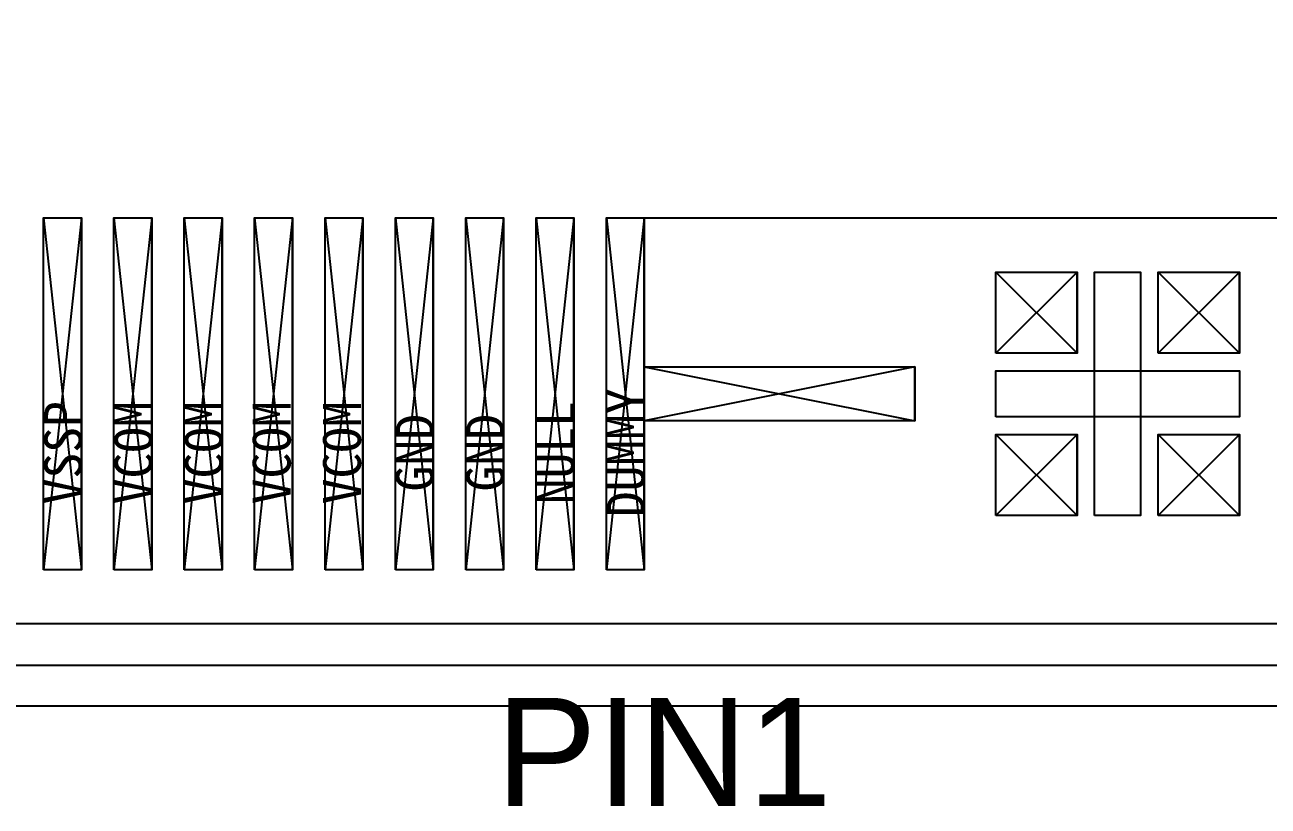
# Model space of a CAD drawing. Header units: millimetres. Extents: x 427 to 2444, y 137 to 817.
# Drawn here: x 1147.797 to 1150.095, y 299.265 to 300.708 of the extents above; entities that cross this region are included whole.
import ezdxf
from ezdxf.enums import TextEntityAlignment as Align

# ---------------------------------------------------------------- set-up
doc = ezdxf.new("R2010")
doc.units = ezdxf.units.MM
for name, color, linetype in [('L240', 60, 'Continuous'), ('L63', 4, 'Continuous'), ('L90', 1, 'Continuous'), ('LCD_FPC', 22, 'Continuous'), ('Text', 7, 'Continuous')]:
    doc.layers.add(name, color=color, linetype=linetype)
doc.styles.add('Panel', font='arial.ttf')
doc.styles.add('txt', font='simhei.ttf')

# ---------------------------------------------------------------- blocks, each defined once
blk = doc.blocks.new('FPC_3D95_NAME_130')
at = {"layer": 'L240', "style": 'txt'}
for s, p in [('DUMMY', (26.553, 0.113)), ('VSSP', (25.513, 0.113)), ('VCOM', (25.643, 0.113)), ('VCOM', (25.773, 0.113)), ('VCOM', (25.8985, 0.113)), ('VCOM', (26.0285, 0.113)), ('NULL', (26.423, 0.113)), ('GND', (26.163, 0.113)), ('GND', (26.293, 0.113))]:
    blk.add_text(s, height=0.07, rotation=90, dxfattribs=at).set_placement(p, align=Align.MIDDLE_CENTER)
blk = doc.blocks.new('FPC_PAD_UNIT')
at = {"color": 5, "linetype": 'Continuous'}
blk.add_lwpolyline([(0.001, 0.551), (0.071, -0.099), (0.071, 0.551), (0.001, -0.099)], dxfattribs=at)
at = {"layer": 'L63', "color": 5}
blk.add_lwpolyline([(0.001, -0.099), (0.001, 0.551), (0.071, 0.551), (0.071, -0.099), (0.001, -0.099)], close=True, dxfattribs=at)
blk = doc.blocks.new('FPC_ALIGN_KEY_MARK')
at = {"color": 5, "linetype": 'Continuous'}
for points in [[(0.4545, 0.475), (0.6045, 0.325), (0.6045, 0.475), (0.4545, 0.325)], [(0.7545, 0.475), (0.9045, 0.325), (0.9045, 0.475), (0.7545, 0.325)], [(0.4545, 0.175), (0.6045, 0.025), (0.6045, 0.175), (0.4545, 0.025)], [(0.7545, 0.175), (0.9045, 0.025), (0.9045, 0.175), (0.7545, 0.025)]]:
    blk.add_lwpolyline(points, dxfattribs=at)
at = {"layer": 'L63', "color": 5}
for points in [[(0.4545, 0.325), (0.4545, 0.475), (0.6045, 0.475), (0.6045, 0.325), (0.4545, 0.325)], [(0.7545, 0.325), (0.7545, 0.475), (0.9045, 0.475), (0.9045, 0.325), (0.7545, 0.325)], [(0.4545, 0.025), (0.4545, 0.175), (0.6045, 0.175), (0.6045, 0.025), (0.4545, 0.025)], [(0.7545, 0.025), (0.7545, 0.175), (0.9045, 0.175), (0.9045, 0.025), (0.7545, 0.025)]]:
    blk.add_lwpolyline(points, close=True, dxfattribs=at)
at = {"layer": 'L63'}
for points in [[(0.637, 0.025), (0.637, 0.475), (0.722, 0.475), (0.722, 0.025), (0.637, 0.025)], [(0.4545, 0.2075), (0.4545, 0.2925), (0.9045, 0.2925), (0.9045, 0.2075), (0.4545, 0.2075)]]:
    blk.add_lwpolyline(points, close=True, dxfattribs=at)
blk = doc.blocks.new('FPC_MARK')
at = {"color": 5, "linetype": 'Continuous'}
blk.add_lwpolyline([(0.071, 0.376), (0.571, 0.276), (0.571, 0.376), (0.071, 0.276)], dxfattribs=at)
at = {"layer": 'L63', "color": 5}
blk.add_lwpolyline([(0.071, 0.276), (0.071, 0.376), (0.571, 0.376), (0.571, 0.276), (0.071, 0.276)], close=True, dxfattribs=at)
for name, p in [('FPC_PAD_UNIT', (0, 0.1)), ('FPC_ALIGN_KEY_MARK', (0.2665, 0.076))]:
    blk.add_blockref(name, p)
blk = doc.blocks.new('FPC_ITO_UNIT')
at = {"color": 5, "linetype": 'Continuous'}
blk.add_lwpolyline([(0.001, 0.651), (0.071, 0.001), (0.071, 0.651), (0.001, 0.001)], dxfattribs=at)
at = {"layer": 'L63', "color": 5}
blk.add_lwpolyline([(0.001, 0.001), (0.001, 0.651), (0.071, 0.651), (0.071, 0.001), (0.001, 0.001)], close=True, dxfattribs=at)
blk = doc.blocks.new('FPC_ALL')
at = {"row_count": 1, "column_count": 203, "row_spacing": 0.652, "column_spacing": 0.13}
blk.add_blockref('FPC_PAD_UNIT', (0, 0.1), dxfattribs=at)
for name, p in [('FPC_ITO_UNIT', (26.39, 0)), ('FPC_MARK', (26.52, 0)), ('FPC_3D95_NAME_130', (0.004, 0.104))]:
    blk.add_blockref(name, p)
blk = doc.blocks.new('IC_FPC_OLB_ALL')
blk.add_blockref('FPC_ALL', (1.892, -0.05))

msp = doc.modelspace()

# ---------------------------------------------------------------- linework, layer by layer
at = {"color": 7}
msp.add_lwpolyline([(1098.62116, 377.73137), (1172.6725, 377.73137, -0.4142163), (1172.8725, 377.53137), (1172.87178, 299.64937, -0.4142109), (1172.67178, 299.44937), (1098.62178, 299.44937, -0.4142112), (1098.42178, 299.64937), (1098.42116, 377.53137, -0.4142159)], format="xyb", close=True, dxfattribs=at)
at = {"color": 6}
msp.add_lwpolyline([(1098.64616, 377.65637), (1172.6475, 377.65637, -0.4142163), (1172.7975, 377.50637), (1172.79678, 299.67437, -0.4142109), (1172.64678, 299.52437), (1098.64678, 299.52437, -0.4142112), (1098.49678, 299.67437), (1098.49616, 377.50637, -0.4142159)], format="xyb", close=True, dxfattribs=at)
at = {"layer": 'L90', "color": 7}
msp.add_lwpolyline([(1098.68183, 299.60137), (1098.68183, 377.63137), (1172.61183, 377.63137), (1172.61183, 299.60137), (1098.68183, 299.60137)], close=True, dxfattribs=at)
at = {"layer": 'LCD_FPC', "color": 42}
msp.add_line((1148.94183, 300.35137), (1150.15183, 300.35137), dxfattribs=at)

# ---------------------------------------------------------------- block references
msp.add_blockref('IC_FPC_OLB_ALL', (1120.45883, 299.75037))

# ---------------------------------------------------------------- texts
at = {"layer": 'Text', "insert": (1148.66755, 299.46454), "char_height": 0.2, "attachment_point": 1, "style": 'Panel'}
msp.add_mtext('{\\C0;PIN1}', dxfattribs=at)

doc.saveas('drawing.dxf')
